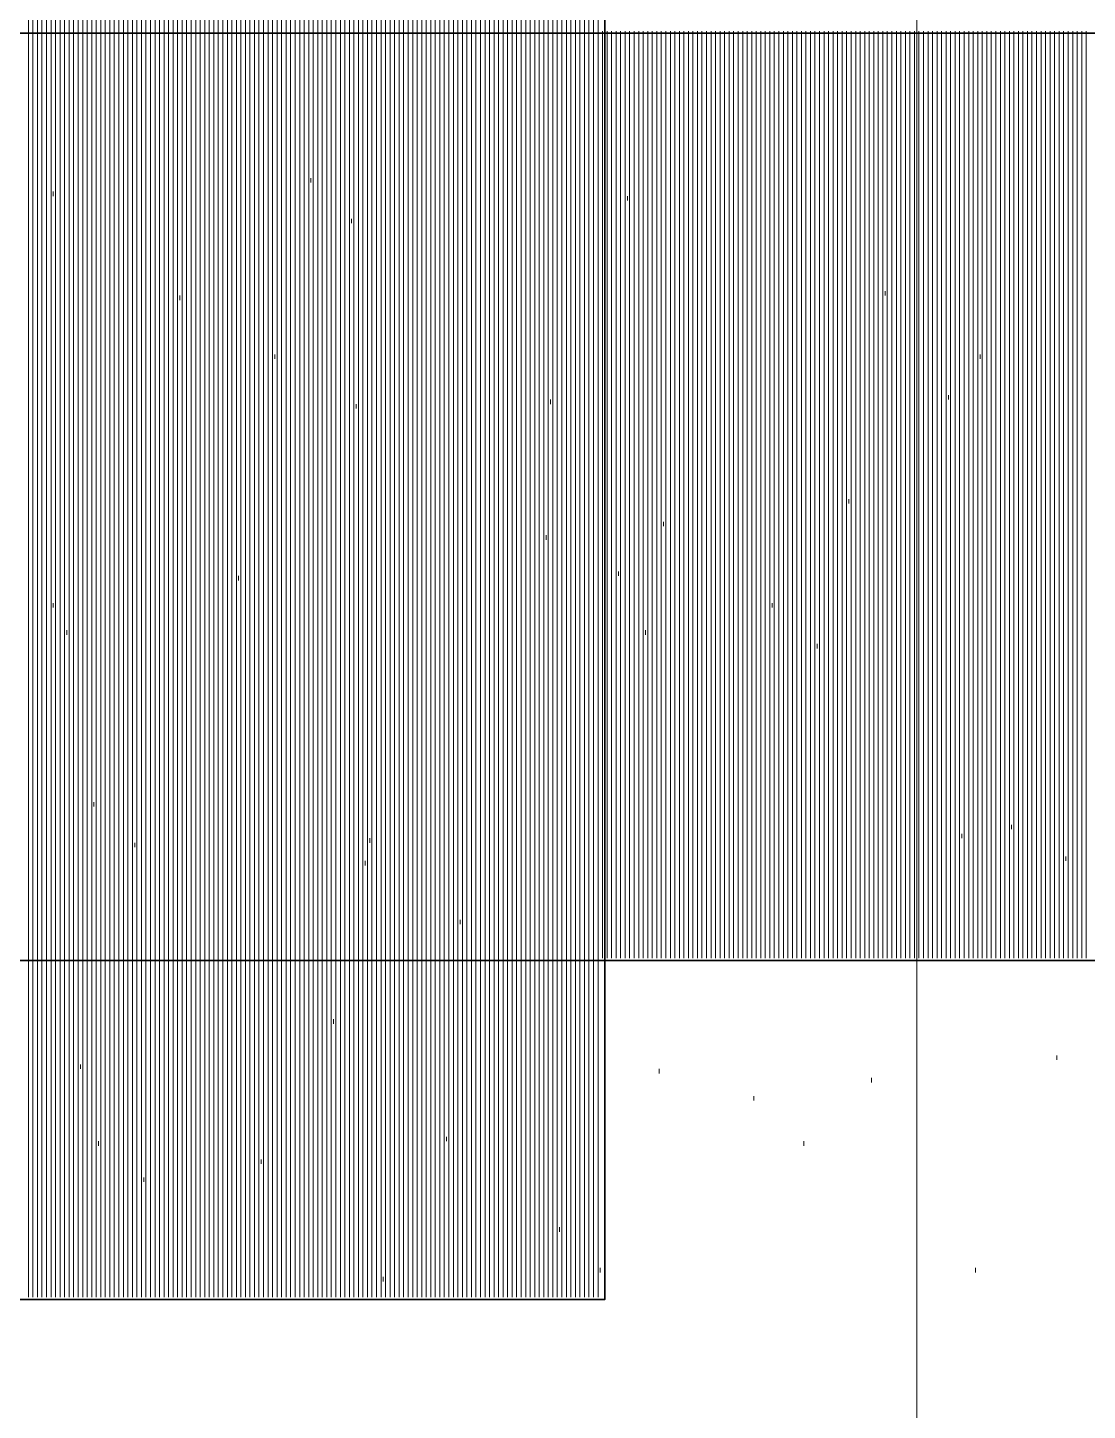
# Model space of a CAD drawing. Header units: inches. Extents: x 5 to 516, y -193 to 129.
# Drawn here: x 61.443 to 62.225, y -51.738 to -50.719 of the extents above; entities that cross this region are included whole.
import ezdxf

# ---------------------------------------------------------------- set-up
doc = ezdxf.new("R2010")
doc.units = ezdxf.units.IN
doc.header["$MEASUREMENT"] = 0
doc.layers.add('PDF4_Geometry', color=7, linetype='Continuous')

msp = doc.modelspace()

# ---------------------------------------------------------------- linework, layer by layer
at = {"layer": 'PDF4_Geometry', "lineweight": 15}
for points in [[(62.0987511, -54.9496512), (62.0987511, -46.9696506)], [(61.6520891, -50.8329788), (61.6520891, -50.829649)], [(61.4620866, -50.8429818), (61.4620866, -50.8396452)], [(61.8854197, -50.8463116), (61.8854197, -50.8429818)], [(61.6820844, -50.862981), (61.6820844, -50.8596444)], [(61.5554161, -50.9196488), (61.5554161, -50.9163121)], [(62.0754221, -50.9163121), (62.0754221, -50.9129823)], [(61.6254167, -50.9629837), (61.6254167, -50.9596471)], [(62.1454227, -50.9629837), (62.1454227, -50.9596471)], [(61.685421, -50.9996455), (61.685421, -50.9963157)], [(61.8287519, -50.9963157), (61.8287519, -50.9929791)], [(62.1220869, -50.9929791), (62.1220869, -50.9896493)], [(62.0487497, -51.069646), (62.0487497, -51.0663162)], [(61.9120852, -51.0863154), (61.9120852, -51.0829788)], [(61.8254221, -51.0963116), (61.8254221, -51.0929818)], [(61.8787533, -51.122984), (61.8787533, -51.1196474)], [(61.5987511, -51.1263138), (61.5987511, -51.122984)], [(61.4620866, -51.146313), (61.4620866, -51.1429832)], [(61.9920888, -51.146313), (61.9920888, -51.1429832)], [(61.4720828, -51.1663122), (61.4720828, -51.1629823)], [(61.8987525, -51.1663122), (61.8987525, -51.1629823)], [(62.0254207, -51.1763152), (62.0254207, -51.1729786)], [(61.4920888, -51.2929805), (61.4920888, -51.2896507)], [(62.1320831, -51.3163162), (62.1320831, -51.3129797)], [(62.1687516, -51.3096498), (62.1687516, -51.3063132)], [(61.5220842, -51.3229826), (61.5220842, -51.3196461)], [(61.6954172, -51.3196461), (61.6954172, -51.3163162)], [(61.6920874, -51.3363155), (61.6920874, -51.3329788)], [(62.20875, -51.3329788), (62.20875, -51.329649)], [(61.7620879, -51.3796504), (61.7620879, -51.3763138)], [(61.6687516, -51.4529807), (61.6687516, -51.449651)], [(62.2020837, -51.4796464), (62.2020837, -51.4763165)], [(61.4820858, -51.4863127), (61.4820858, -51.4829829)], [(61.9087555, -51.4896493), (61.9087555, -51.4863127)], [(62.0654191, -51.4963157), (62.0654191, -51.4929791)], [(61.978756, -51.5096485), (61.978756, -51.5063119)], [(61.7520849, -51.5396507), (61.7520849, -51.5363141)], [(61.4954185, -51.5429805), (61.4954185, -51.5396507)], [(62.0154178, -51.5429805), (62.0154178, -51.5396507)], [(61.6154205, -51.5563133), (61.6154205, -51.5529835)], [(61.5287505, -51.5696461), (61.5287505, -51.5663163)], [(61.8354183, -51.6063146), (61.8354183, -51.602978)], [(61.7054202, -51.6429832), (61.7054202, -51.6396466)], [(61.8654205, -51.6363168), (61.8654205, -51.6329802)], [(62.1420861, -51.6363168), (62.1420861, -51.6329802)]]:
    msp.add_lwpolyline(points, dxfattribs=at)
at = {"layer": 'PDF4_Geometry', "lineweight": 35}
msp.add_lwpolyline([(61.2854156, -51.5429843), (61.3454156, -51.469651), (61.3520822, -51.469651), (61.3520822, -51.6563176), (61.8687489, -51.6563176), (61.8687489, -49.9196508), (61.9820823, -49.9196508), (61.9820823, -50.1996508), (62.2354156, -50.1996508), (62.4920824, -49.6596508), (61.9820823, -49.6596508), (61.9820823, -49.8363175), (61.8687489, -49.8363175), (61.8687489, -49.6596508), (61.3254156, -49.6596508), (61.3254156, -50.1996508), (61.3187489, -50.1996508), (61.2854156, -50.1596508), (61.2520822, -50.1229842), (61.2154156, -50.0929842)], dxfattribs=at)
at = {"layer": 'PDF4_Geometry', "lineweight": 15}
for points in [[(61.4437489, -51.6546477), (61.4437489, -49.6579809), (61.4437489, -51.6546477)], [(61.4470855, -51.6546477), (61.4470855, -49.6579809), (61.4470855, -51.6546477)], [(61.4504221, -51.6546477), (61.4504221, -49.6579809), (61.4504221, -51.6546477)], [(61.4537519, -51.6546477), (61.4537519, -49.6579809), (61.4537519, -51.6546477)], [(61.4570885, -51.6546477), (61.4570885, -49.6579809), (61.4570885, -51.6546477)], [(61.4604183, -51.6546477), (61.4604183, -49.6579809), (61.4604183, -51.6546477)], [(61.4637549, -51.6546477), (61.4637549, -49.6579809), (61.4637549, -51.6546477)], [(61.4670847, -51.6546477), (61.4670847, -49.6579809), (61.4670847, -51.6546477)], [(61.4704213, -51.6546477), (61.4704213, -49.6579809), (61.4704213, -51.6546477)], [(61.4737511, -51.6546477), (61.4737511, -49.6579809), (61.4737511, -51.6546477)], [(61.4770877, -51.6546477), (61.4770877, -49.6579809), (61.4770877, -51.6546477)], [(61.4804175, -51.6546477), (61.4804175, -49.6579809), (61.4804175, -51.6546477)], [(61.4837541, -51.6546477), (61.4837541, -49.6579809), (61.4837541, -51.6546477)], [(61.4870839, -51.6546477), (61.4870839, -49.6579809), (61.4870839, -51.6546477)], [(61.4904205, -51.6546477), (61.4904205, -49.6579809), (61.4904205, -51.6546477)], [(61.4937503, -51.6546477), (61.4937503, -49.6579809), (61.4937503, -51.6546477)], [(61.4970869, -51.6546477), (61.4970869, -49.6579809), (61.4970869, -51.6546477)], [(61.5004167, -51.6546477), (61.5004167, -49.6579809), (61.5004167, -51.6546477)], [(61.5037532, -51.6546477), (61.5037532, -49.6579809), (61.5037532, -51.6546477)], [(61.5070898, -51.6546477), (61.5070898, -49.6579809), (61.5070898, -51.6546477)], [(61.5104196, -51.6546477), (61.5104196, -49.6579809), (61.5104196, -51.6546477)], [(61.5137495, -51.6546477), (61.5137495, -49.6579809), (61.5137495, -51.6546477)], [(61.517086, -51.6546477), (61.517086, -49.6579809), (61.517086, -51.6546477)], [(61.5204226, -51.6546477), (61.5204226, -49.6579809), (61.5204226, -51.6546477)], [(61.5237524, -51.6546477), (61.5237524, -49.6579809), (61.5237524, -51.6546477)], [(61.5270822, -51.6546477), (61.5270822, -49.6579809), (61.5270822, -51.6546477)], [(61.5304188, -51.6546477), (61.5304188, -49.6579809), (61.5304188, -51.6546477)], [(61.5337554, -51.6546477), (61.5337554, -49.6579809), (61.5337554, -51.6546477)], [(61.5370852, -51.6546477), (61.5370852, -49.6579809), (61.5370852, -51.6546477)], [(61.5404218, -51.6546477), (61.5404218, -49.6579809), (61.5404218, -51.6546477)], [(61.5437516, -51.6546477), (61.5437516, -49.6579809), (61.5437516, -51.6546477)], [(61.5470882, -51.6546477), (61.5470882, -49.6579809), (61.5470882, -51.6546477)], [(61.550418, -51.6546477), (61.550418, -49.6579809), (61.550418, -51.6546477)], [(61.5537546, -51.6546477), (61.5537546, -49.6579809), (61.5537546, -51.6546477)], [(61.5570844, -51.6546477), (61.5570844, -49.6579809), (61.5570844, -51.6546477)], [(61.560421, -51.6546477), (61.560421, -49.6579809), (61.560421, -51.6546477)], [(61.5637508, -51.6546477), (61.5637508, -49.6579809), (61.5637508, -51.6546477)], [(61.5670874, -51.6546477), (61.5670874, -49.6579809), (61.5670874, -51.6546477)], [(61.5704172, -51.6546477), (61.5704172, -49.6579809), (61.5704172, -51.6546477)], [(61.5737538, -51.6546477), (61.5737538, -49.6579809), (61.5737538, -51.6546477)], [(61.5770836, -51.6546477), (61.5770836, -49.6579809), (61.5770836, -51.6546477)], [(61.5804202, -51.6546477), (61.5804202, -49.6579809), (61.5804202, -51.6546477)], [(61.58375, -51.6546477), (61.58375, -49.6579809), (61.58375, -51.6546477)], [(61.5870866, -51.6546477), (61.5870866, -49.6579809), (61.5870866, -51.6546477)], [(61.5904232, -51.6546477), (61.5904232, -49.6579809), (61.5904232, -51.6546477)], [(61.593753, -51.6546477), (61.593753, -49.6579809), (61.593753, -51.6546477)], [(61.5970828, -51.6546477), (61.5970828, -49.6579809), (61.5970828, -51.6546477)], [(61.6004194, -51.6546477), (61.6004194, -49.6579809), (61.6004194, -51.6546477)], [(61.603756, -51.6546477), (61.603756, -49.6579809), (61.603756, -51.6546477)], [(61.6070858, -51.6546477), (61.6070858, -49.6579809), (61.6070858, -51.6546477)], [(61.6104156, -51.6546477), (61.6104156, -49.6579809), (61.6104156, -51.6546477)], [(61.6137522, -51.6546477), (61.6137522, -49.6579809), (61.6137522, -51.6546477)], [(61.6170888, -51.6546477), (61.6170888, -49.6579809), (61.6170888, -51.6546477)], [(61.6204186, -51.6546477), (61.6204186, -49.6579809), (61.6204186, -51.6546477)], [(61.6237552, -51.6546477), (61.6237552, -49.6579809), (61.6237552, -51.6546477)], [(61.627085, -51.6546477), (61.627085, -49.6579809), (61.627085, -51.6546477)], [(61.6304216, -51.6546477), (61.6304216, -49.6579809), (61.6304216, -51.6546477)], [(61.6337514, -51.6546477), (61.6337514, -49.6579809), (61.6337514, -51.6546477)], [(61.6370879, -51.6546477), (61.6370879, -49.6579809), (61.6370879, -51.6546477)], [(61.6404178, -51.6546477), (61.6404178, -49.6579809), (61.6404178, -51.6546477)], [(61.6437543, -51.6546477), (61.6437543, -49.6579809), (61.6437543, -51.6546477)], [(61.6470842, -51.6546477), (61.6470842, -49.6579809), (61.6470842, -51.6546477)], [(61.6504207, -51.6546477), (61.6504207, -49.6579809), (61.6504207, -51.6546477)], [(61.6537505, -51.6546477), (61.6537505, -49.6579809), (61.6537505, -51.6546477)], [(61.6570871, -51.6546477), (61.6570871, -49.6579809), (61.6570871, -51.6546477)], [(61.6604169, -51.6546477), (61.6604169, -49.6579809), (61.6604169, -51.6546477)], [(61.6637535, -51.6546477), (61.6637535, -49.6579809), (61.6637535, -51.6546477)], [(61.6670833, -51.6546477), (61.6670833, -49.6579809), (61.6670833, -51.6546477)], [(61.6704199, -51.6546477), (61.6704199, -49.6579809), (61.6704199, -51.6546477)], [(61.6737565, -51.6546477), (61.6737565, -49.6579809), (61.6737565, -51.6546477)], [(61.6770863, -51.6546477), (61.6770863, -49.6579809), (61.6770863, -51.6546477)], [(61.6804161, -51.6546477), (61.6804161, -49.6579809), (61.6804161, -51.6546477)], [(61.6837527, -51.6546477), (61.6837527, -49.6579809), (61.6837527, -51.6546477)], [(61.6870893, -51.6546477), (61.6870893, -49.6579809), (61.6870893, -51.6546477)], [(61.6904191, -51.6546477), (61.6904191, -49.6579809), (61.6904191, -51.6546477)], [(61.6937489, -51.6546477), (61.6937489, -49.6579809), (61.6937489, -51.6546477)], [(61.6970855, -51.6546477), (61.6970855, -49.6579809), (61.6970855, -51.6546477)], [(61.7004221, -51.6546477), (61.7004221, -49.6579809), (61.7004221, -51.6546477)], [(61.7037519, -51.6546477), (61.7037519, -49.6579809), (61.7037519, -51.6546477)], [(61.7070885, -51.6546477), (61.7070885, -49.6579809), (61.7070885, -51.6546477)], [(61.7104183, -51.6546477), (61.7104183, -49.6579809), (61.7104183, -51.6546477)], [(61.7137549, -51.6546477), (61.7137549, -49.6579809), (61.7137549, -51.6546477)], [(61.7170847, -51.6546477), (61.7170847, -49.6579809), (61.7170847, -51.6546477)], [(61.7204213, -51.6546477), (61.7204213, -49.6579809), (61.7204213, -51.6546477)], [(61.7237511, -51.6546477), (61.7237511, -49.6579809), (61.7237511, -51.6546477)], [(61.7270877, -51.6546477), (61.7270877, -49.6579809), (61.7270877, -51.6546477)], [(61.7304175, -51.6546477), (61.7304175, -49.6579809), (61.7304175, -51.6546477)], [(61.7337541, -51.6546477), (61.7337541, -49.6579809), (61.7337541, -51.6546477)], [(61.7370839, -51.6546477), (61.7370839, -49.6579809), (61.7370839, -51.6546477)], [(61.7404205, -51.6546477), (61.7404205, -49.6579809), (61.7404205, -51.6546477)], [(61.7437503, -51.6546477), (61.7437503, -49.6579809), (61.7437503, -51.6546477)], [(61.7470869, -51.6546477), (61.7470869, -49.6579809), (61.7470869, -51.6546477)], [(61.7504167, -51.6546477), (61.7504167, -49.6579809), (61.7504167, -51.6546477)], [(61.7537533, -51.6546477), (61.7537533, -49.6579809), (61.7537533, -51.6546477)], [(61.7570899, -51.6546477), (61.7570899, -49.6579809), (61.7570899, -51.6546477)], [(61.7604197, -51.6546477), (61.7604197, -49.6579809), (61.7604197, -51.6546477)], [(61.7637495, -51.6546477), (61.7637495, -49.6579809), (61.7637495, -51.6546477)], [(61.7670861, -51.6546477), (61.7670861, -49.6579809), (61.7670861, -51.6546477)], [(61.7704226, -51.6546477), (61.7704226, -49.6579809), (61.7704226, -51.6546477)], [(61.7737525, -51.6546477), (61.7737525, -49.6579809), (61.7737525, -51.6546477)], [(61.7770823, -51.6546477), (61.7770823, -49.6579809), (61.7770823, -51.6546477)], [(61.7804189, -51.6546477), (61.7804189, -49.6579809), (61.7804189, -51.6546477)], [(61.7837554, -51.6546477), (61.7837554, -49.6579809), (61.7837554, -51.6546477)], [(61.7870852, -51.6546477), (61.7870852, -49.6579809), (61.7870852, -51.6546477)], [(61.7904218, -51.6546477), (61.7904218, -49.6579809), (61.7904218, -51.6546477)], [(61.7937516, -51.6546477), (61.7937516, -49.6579809), (61.7937516, -51.6546477)], [(61.7970882, -51.6546477), (61.7970882, -49.6579809), (61.7970882, -51.6546477)], [(61.800418, -51.6546477), (61.800418, -49.6579809), (61.800418, -51.6546477)], [(61.8037546, -51.6546477), (61.8037546, -49.6579809), (61.8037546, -51.6546477)], [(61.8070844, -51.6546477), (61.8070844, -49.6579809), (61.8070844, -51.6546477)], [(61.810421, -51.6546477), (61.810421, -49.6579809), (61.810421, -51.6546477)], [(61.8137508, -51.6546477), (61.8137508, -49.6579809), (61.8137508, -51.6546477)], [(61.8170874, -51.6546477), (61.8170874, -49.6579809), (61.8170874, -51.6546477)], [(61.8204172, -51.6546477), (61.8204172, -49.6579809), (61.8204172, -51.6546477)], [(61.8237538, -51.6546477), (61.8237538, -49.6579809), (61.8237538, -51.6546477)], [(61.8270836, -51.6546477), (61.8270836, -49.6579809), (61.8270836, -51.6546477)], [(61.8304202, -51.6546477), (61.8304202, -49.6579809), (61.8304202, -51.6546477)], [(61.83375, -51.6546477), (61.83375, -49.6579809), (61.83375, -51.6546477)], [(61.8370866, -51.6546477), (61.8370866, -49.6579809), (61.8370866, -51.6546477)], [(61.8404232, -51.6546477), (61.8404232, -49.6579809), (61.8404232, -51.6546477)], [(61.843753, -51.6546477), (61.843753, -49.6579809), (61.843753, -51.6546477)], [(61.8470828, -51.6546477), (61.8470828, -49.6579809), (61.8470828, -51.6546477)], [(61.8504194, -51.6546477), (61.8504194, -49.6579809), (61.8504194, -51.6546477)], [(61.853756, -51.6546477), (61.853756, -49.6579809), (61.853756, -51.6546477)], [(61.8570858, -51.6546477), (61.8570858, -49.6579809), (61.8570858, -51.6546477)], [(61.8604156, -51.6546477), (61.8604156, -49.6579809), (61.8604156, -51.6546477)], [(61.8637522, -51.6546477), (61.8637522, -49.6579809), (61.8637522, -51.6546477)], [(61.4437489, -51.4046477), (61.4437489, -50.7213143), (61.4437489, -51.4046477)], [(61.4470855, -51.4046477), (61.4470855, -50.7213143), (61.4470855, -51.4046477)], [(61.4504221, -51.4046477), (61.4504221, -50.7213143), (61.4504221, -51.4046477)], [(61.4537519, -51.4046477), (61.4537519, -50.7213143), (61.4537519, -51.4046477)], [(61.4570885, -51.4046477), (61.4570885, -50.7213143), (61.4570885, -51.4046477)], [(61.4604183, -51.4046477), (61.4604183, -50.7213143), (61.4604183, -51.4046477)], [(61.4637549, -51.4046477), (61.4637549, -50.7213143), (61.4637549, -51.4046477)], [(61.4670847, -51.4046477), (61.4670847, -50.7213143), (61.4670847, -51.4046477)], [(61.4704213, -51.4046477), (61.4704213, -50.7213143), (61.4704213, -51.4046477)], [(61.4737511, -51.4046477), (61.4737511, -50.7213143), (61.4737511, -51.4046477)], [(61.4770877, -51.4046477), (61.4770877, -50.7213143), (61.4770877, -51.4046477)], [(61.4804175, -51.4046477), (61.4804175, -50.7213143), (61.4804175, -51.4046477)], [(61.4837541, -51.4046477), (61.4837541, -50.7213143), (61.4837541, -51.4046477)], [(61.4870839, -51.4046477), (61.4870839, -50.7213143), (61.4870839, -51.4046477)], [(61.4904205, -51.4046477), (61.4904205, -50.7213143), (61.4904205, -51.4046477)], [(61.4937503, -51.4046477), (61.4937503, -50.7213143), (61.4937503, -51.4046477)], [(61.4970869, -51.4046477), (61.4970869, -50.7213143), (61.4970869, -51.4046477)], [(61.5004167, -51.4046477), (61.5004167, -50.7213143), (61.5004167, -51.4046477)], [(61.5037532, -51.4046477), (61.5037532, -50.7213143), (61.5037532, -51.4046477)], [(61.5070898, -51.4046477), (61.5070898, -50.7213143), (61.5070898, -51.4046477)], [(61.5104196, -51.4046477), (61.5104196, -50.7213143), (61.5104196, -51.4046477)], [(61.5137495, -51.4046477), (61.5137495, -50.7213143), (61.5137495, -51.4046477)], [(61.517086, -51.4046477), (61.517086, -50.7213143), (61.517086, -51.4046477)], [(61.5204226, -51.4046477), (61.5204226, -50.7213143), (61.5204226, -51.4046477)], [(61.5237524, -51.4046477), (61.5237524, -50.7213143), (61.5237524, -51.4046477)], [(61.5270822, -51.4046477), (61.5270822, -50.7213143), (61.5270822, -51.4046477)], [(61.5304188, -51.4046477), (61.5304188, -50.7213143), (61.5304188, -51.4046477)], [(61.5337554, -51.4046477), (61.5337554, -50.7213143), (61.5337554, -51.4046477)], [(61.5370852, -51.4046477), (61.5370852, -50.7213143), (61.5370852, -51.4046477)], [(61.5404218, -51.4046477), (61.5404218, -50.7213143), (61.5404218, -51.4046477)], [(61.5437516, -51.4046477), (61.5437516, -50.7213143), (61.5437516, -51.4046477)], [(61.5470882, -51.4046477), (61.5470882, -50.7213143), (61.5470882, -51.4046477)], [(61.550418, -51.4046477), (61.550418, -50.7213143), (61.550418, -51.4046477)], [(61.5537546, -51.4046477), (61.5537546, -50.7213143), (61.5537546, -51.4046477)], [(61.5570844, -51.4046477), (61.5570844, -50.7213143), (61.5570844, -51.4046477)], [(61.560421, -51.4046477), (61.560421, -50.7213143), (61.560421, -51.4046477)], [(61.5637508, -51.4046477), (61.5637508, -50.7213143), (61.5637508, -51.4046477)], [(61.5670874, -51.4046477), (61.5670874, -50.7213143), (61.5670874, -51.4046477)], [(61.5704172, -51.4046477), (61.5704172, -50.7213143), (61.5704172, -51.4046477)], [(61.5737538, -51.4046477), (61.5737538, -50.7213143), (61.5737538, -51.4046477)], [(61.5770836, -51.4046477), (61.5770836, -50.7213143), (61.5770836, -51.4046477)], [(61.5804202, -51.4046477), (61.5804202, -50.7213143), (61.5804202, -51.4046477)], [(61.58375, -51.4046477), (61.58375, -50.7213143), (61.58375, -51.4046477)], [(61.5870866, -51.4046477), (61.5870866, -50.7213143), (61.5870866, -51.4046477)], [(61.5904232, -51.4046477), (61.5904232, -50.7213143), (61.5904232, -51.4046477)], [(61.593753, -51.4046477), (61.593753, -50.7213143), (61.593753, -51.4046477)], [(61.5970828, -51.4046477), (61.5970828, -50.7213143), (61.5970828, -51.4046477)], [(61.6004194, -51.4046477), (61.6004194, -50.7213143), (61.6004194, -51.4046477)], [(61.603756, -51.4046477), (61.603756, -50.7213143), (61.603756, -51.4046477)], [(61.6070858, -51.4046477), (61.6070858, -50.7213143), (61.6070858, -51.4046477)], [(61.6104156, -51.4046477), (61.6104156, -50.7213143), (61.6104156, -51.4046477)], [(61.6137522, -51.4046477), (61.6137522, -50.7213143), (61.6137522, -51.4046477)], [(61.6170888, -51.4046477), (61.6170888, -50.7213143), (61.6170888, -51.4046477)], [(61.6204186, -51.4046477), (61.6204186, -50.7213143), (61.6204186, -51.4046477)], [(61.6237552, -51.4046477), (61.6237552, -50.7213143), (61.6237552, -51.4046477)], [(61.627085, -51.4046477), (61.627085, -50.7213143), (61.627085, -51.4046477)], [(61.6304216, -51.4046477), (61.6304216, -50.7213143), (61.6304216, -51.4046477)], [(61.6337514, -51.4046477), (61.6337514, -50.7213143), (61.6337514, -51.4046477)], [(61.6370879, -51.4046477), (61.6370879, -50.7213143), (61.6370879, -51.4046477)], [(61.6404178, -51.4046477), (61.6404178, -50.7213143), (61.6404178, -51.4046477)], [(61.6437543, -51.4046477), (61.6437543, -50.7213143), (61.6437543, -51.4046477)], [(61.6470842, -51.4046477), (61.6470842, -50.7213143), (61.6470842, -51.4046477)], [(61.6504207, -51.4046477), (61.6504207, -50.7213143), (61.6504207, -51.4046477)], [(61.6537505, -51.4046477), (61.6537505, -50.7213143), (61.6537505, -51.4046477)], [(61.6570871, -51.4046477), (61.6570871, -50.7213143), (61.6570871, -51.4046477)], [(61.6604169, -51.4046477), (61.6604169, -50.7213143), (61.6604169, -51.4046477)], [(61.6637535, -51.4046477), (61.6637535, -50.7213143), (61.6637535, -51.4046477)], [(61.6670833, -51.4046477), (61.6670833, -50.7213143), (61.6670833, -51.4046477)], [(61.6704199, -51.4046477), (61.6704199, -50.7213143), (61.6704199, -51.4046477)], [(61.6737565, -51.4046477), (61.6737565, -50.7213143), (61.6737565, -51.4046477)], [(61.6770863, -51.4046477), (61.6770863, -50.7213143), (61.6770863, -51.4046477)], [(61.6804161, -51.4046477), (61.6804161, -50.7213143), (61.6804161, -51.4046477)], [(61.6837527, -51.4046477), (61.6837527, -50.7213143), (61.6837527, -51.4046477)], [(61.6870893, -51.4046477), (61.6870893, -50.7213143), (61.6870893, -51.4046477)], [(61.6904191, -51.4046477), (61.6904191, -50.7213143), (61.6904191, -51.4046477)], [(61.6937489, -51.4046477), (61.6937489, -50.7213143), (61.6937489, -51.4046477)], [(61.6970855, -51.4046477), (61.6970855, -50.7213143), (61.6970855, -51.4046477)], [(61.7004221, -51.4046477), (61.7004221, -50.7213143), (61.7004221, -51.4046477)], [(61.7037519, -51.4046477), (61.7037519, -50.7213143), (61.7037519, -51.4046477)], [(61.7070885, -51.4046477), (61.7070885, -50.7213143), (61.7070885, -51.4046477)], [(61.7104183, -51.4046477), (61.7104183, -50.7213143), (61.7104183, -51.4046477)], [(61.7137549, -51.4046477), (61.7137549, -50.7213143), (61.7137549, -51.4046477)], [(61.7170847, -51.4046477), (61.7170847, -50.7213143), (61.7170847, -51.4046477)], [(61.7204213, -51.4046477), (61.7204213, -50.7213143), (61.7204213, -51.4046477)], [(61.7237511, -51.4046477), (61.7237511, -50.7213143), (61.7237511, -51.4046477)], [(61.7270877, -51.4046477), (61.7270877, -50.7213143), (61.7270877, -51.4046477)], [(61.7304175, -51.4046477), (61.7304175, -50.7213143), (61.7304175, -51.4046477)], [(61.7337541, -51.4046477), (61.7337541, -50.7213143), (61.7337541, -51.4046477)], [(61.7370839, -51.4046477), (61.7370839, -50.7213143), (61.7370839, -51.4046477)], [(61.7404205, -51.4046477), (61.7404205, -50.7213143), (61.7404205, -51.4046477)], [(61.7437503, -51.4046477), (61.7437503, -50.7213143), (61.7437503, -51.4046477)], [(61.7470869, -51.4046477), (61.7470869, -50.7213143), (61.7470869, -51.4046477)], [(61.7504167, -51.4046477), (61.7504167, -50.7213143), (61.7504167, -51.4046477)], [(61.7537533, -51.4046477), (61.7537533, -50.7213143), (61.7537533, -51.4046477)], [(61.7570899, -51.4046477), (61.7570899, -50.7213143), (61.7570899, -51.4046477)], [(61.7604197, -51.4046477), (61.7604197, -50.7213143), (61.7604197, -51.4046477)], [(61.7637495, -51.4046477), (61.7637495, -50.7213143), (61.7637495, -51.4046477)], [(61.7670861, -51.4046477), (61.7670861, -50.7213143), (61.7670861, -51.4046477)], [(61.7704226, -51.4046477), (61.7704226, -50.7213143), (61.7704226, -51.4046477)], [(61.7737525, -51.4046477), (61.7737525, -50.7213143), (61.7737525, -51.4046477)], [(61.7770823, -51.4046477), (61.7770823, -50.7213143), (61.7770823, -51.4046477)], [(61.7804189, -51.4046477), (61.7804189, -50.7213143), (61.7804189, -51.4046477)], [(61.7837554, -51.4046477), (61.7837554, -50.7213143), (61.7837554, -51.4046477)], [(61.7870852, -51.4046477), (61.7870852, -50.7213143), (61.7870852, -51.4046477)], [(61.7904218, -51.4046477), (61.7904218, -50.7213143), (61.7904218, -51.4046477)], [(61.7937516, -51.4046477), (61.7937516, -50.7213143), (61.7937516, -51.4046477)], [(61.7970882, -51.4046477), (61.7970882, -50.7213143), (61.7970882, -51.4046477)], [(61.800418, -51.4046477), (61.800418, -50.7213143), (61.800418, -51.4046477)], [(61.8037546, -51.4046477), (61.8037546, -50.7213143), (61.8037546, -51.4046477)], [(61.8070844, -51.4046477), (61.8070844, -50.7213143), (61.8070844, -51.4046477)], [(61.810421, -51.4046477), (61.810421, -50.7213143), (61.810421, -51.4046477)], [(61.8137508, -51.4046477), (61.8137508, -50.7213143), (61.8137508, -51.4046477)], [(61.8170874, -51.4046477), (61.8170874, -50.7213143), (61.8170874, -51.4046477)], [(61.8204172, -51.4046477), (61.8204172, -50.7213143), (61.8204172, -51.4046477)], [(61.8237538, -51.4046477), (61.8237538, -50.7213143), (61.8237538, -51.4046477)], [(61.8270836, -51.4046477), (61.8270836, -50.7213143), (61.8270836, -51.4046477)], [(61.8304202, -51.4046477), (61.8304202, -50.7213143), (61.8304202, -51.4046477)], [(61.83375, -51.4046477), (61.83375, -50.7213143), (61.83375, -51.4046477)], [(61.8370866, -51.4046477), (61.8370866, -50.7213143), (61.8370866, -51.4046477)], [(61.8404232, -51.4046477), (61.8404232, -50.7213143), (61.8404232, -51.4046477)], [(61.843753, -51.4046477), (61.843753, -50.7213143), (61.843753, -51.4046477)], [(61.8470828, -51.4046477), (61.8470828, -50.7213143), (61.8470828, -51.4046477)], [(61.8504194, -51.4046477), (61.8504194, -50.7213143), (61.8504194, -51.4046477)], [(61.853756, -51.4046477), (61.853756, -50.7213143), (61.853756, -51.4046477)], [(61.8570858, -51.4046477), (61.8570858, -50.7213143), (61.8570858, -51.4046477)], [(61.8604156, -51.4046477), (61.8604156, -50.7213143), (61.8604156, -51.4046477)], [(61.8637522, -51.4046477), (61.8637522, -50.7213143), (61.8637522, -51.4046477)], [(61.8670888, -51.4046477), (61.8670888, -50.7213143), (61.8670888, -51.4046477)], [(61.8704186, -51.4046477), (61.8704186, -50.7213143), (61.8704186, -51.4046477)], [(61.8737552, -51.4046477), (61.8737552, -50.7213143), (61.8737552, -51.4046477)], [(61.877085, -51.4046477), (61.877085, -50.7213143), (61.877085, -51.4046477)], [(61.8804216, -51.4046477), (61.8804216, -50.7213143), (61.8804216, -51.4046477)], [(61.8837514, -51.4046477), (61.8837514, -50.7213143), (61.8837514, -51.4046477)], [(61.887088, -51.4046477), (61.887088, -50.7213143), (61.887088, -51.4046477)], [(61.8904178, -51.4046477), (61.8904178, -50.7213143), (61.8904178, -51.4046477)], [(61.8937544, -51.4046477), (61.8937544, -50.7213143), (61.8937544, -51.4046477)], [(61.8970842, -51.4046477), (61.8970842, -50.7213143), (61.8970842, -51.4046477)], [(61.9004208, -51.4046477), (61.9004208, -50.7213143), (61.9004208, -51.4046477)], [(61.9037506, -51.4046477), (61.9037506, -50.7213143), (61.9037506, -51.4046477)], [(61.9070872, -51.4046477), (61.9070872, -50.7213143), (61.9070872, -51.4046477)], [(61.910417, -51.4046477), (61.910417, -50.7213143), (61.910417, -51.4046477)], [(61.9137536, -51.4046477), (61.9137536, -50.7213143), (61.9137536, -51.4046477)], [(61.9170834, -51.4046477), (61.9170834, -50.7213143), (61.9170834, -51.4046477)], [(61.9204199, -51.4046477), (61.9204199, -50.7213143), (61.9204199, -51.4046477)], [(61.9237565, -51.4046477), (61.9237565, -50.7213143), (61.9237565, -51.4046477)], [(61.9270863, -51.4046477), (61.9270863, -50.7213143), (61.9270863, -51.4046477)], [(61.9304162, -51.4046477), (61.9304162, -50.7213143), (61.9304162, -51.4046477)], [(61.9337527, -51.4046477), (61.9337527, -50.7213143), (61.9337527, -51.4046477)], [(61.9370893, -51.4046477), (61.9370893, -50.7213143), (61.9370893, -51.4046477)], [(61.9404191, -51.4046477), (61.9404191, -50.7213143), (61.9404191, -51.4046477)], [(61.9437489, -51.4046477), (61.9437489, -50.7213143), (61.9437489, -51.4046477)], [(61.9470855, -51.4046477), (61.9470855, -50.7213143), (61.9470855, -51.4046477)], [(61.9504221, -51.4046477), (61.9504221, -50.7213143), (61.9504221, -51.4046477)], [(61.9537519, -51.4046477), (61.9537519, -50.7213143), (61.9537519, -51.4046477)], [(61.9570885, -51.4046477), (61.9570885, -50.7213143), (61.9570885, -51.4046477)], [(61.9604183, -51.4046477), (61.9604183, -50.7213143), (61.9604183, -51.4046477)], [(61.9637549, -51.4046477), (61.9637549, -50.7213143), (61.9637549, -51.4046477)], [(61.9670847, -51.4046477), (61.9670847, -50.7213143), (61.9670847, -51.4046477)], [(61.9704213, -51.4046477), (61.9704213, -50.7213143), (61.9704213, -51.4046477)], [(61.9737511, -51.4046477), (61.9737511, -50.7213143), (61.9737511, -51.4046477)], [(61.9770877, -51.4046477), (61.9770877, -50.7213143), (61.9770877, -51.4046477)], [(61.9804175, -51.4046477), (61.9804175, -50.7213143), (61.9804175, -51.4046477)], [(61.9837541, -51.4046477), (61.9837541, -50.7213143), (61.9837541, -51.4046477)], [(61.9870839, -51.4046477), (61.9870839, -50.7213143), (61.9870839, -51.4046477)], [(61.9904205, -51.4046477), (61.9904205, -50.7213143), (61.9904205, -51.4046477)], [(61.9937503, -51.4046477), (61.9937503, -50.7213143), (61.9937503, -51.4046477)], [(61.9970869, -51.4046477), (61.9970869, -50.7213143), (61.9970869, -51.4046477)], [(62.0004167, -51.4046477), (62.0004167, -50.7213143), (62.0004167, -51.4046477)], [(62.0037533, -51.4046477), (62.0037533, -50.7213143), (62.0037533, -51.4046477)], [(62.0070899, -51.4046477), (62.0070899, -50.7213143), (62.0070899, -51.4046477)], [(62.0104197, -51.4046477), (62.0104197, -50.7213143), (62.0104197, -51.4046477)], [(62.0137495, -51.4046477), (62.0137495, -50.7213143), (62.0137495, -51.4046477)], [(62.0170861, -51.4046477), (62.0170861, -50.7213143), (62.0170861, -51.4046477)], [(62.0204227, -51.4046477), (62.0204227, -50.7213143), (62.0204227, -51.4046477)], [(62.0237525, -51.4046477), (62.0237525, -50.7213143), (62.0237525, -51.4046477)], [(62.0270823, -51.4046477), (62.0270823, -50.7213143), (62.0270823, -51.4046477)], [(62.0304189, -51.4046477), (62.0304189, -50.7213143), (62.0304189, -51.4046477)], [(62.0337555, -51.4046477), (62.0337555, -50.7213143), (62.0337555, -51.4046477)], [(62.0370853, -51.4046477), (62.0370853, -50.7213143), (62.0370853, -51.4046477)], [(62.0404219, -51.4046477), (62.0404219, -50.7213143), (62.0404219, -51.4046477)], [(62.0437517, -51.4046477), (62.0437517, -50.7213143), (62.0437517, -51.4046477)], [(62.0470883, -51.4046477), (62.0470883, -50.7213143), (62.0470883, -51.4046477)], [(62.0504181, -51.4046477), (62.0504181, -50.7213143), (62.0504181, -51.4046477)], [(62.0537546, -51.4046477), (62.0537546, -50.7213143), (62.0537546, -51.4046477)], [(62.0570845, -51.4046477), (62.0570845, -50.7213143), (62.0570845, -51.4046477)], [(62.060421, -51.4046477), (62.060421, -50.7213143), (62.060421, -51.4046477)], [(62.0637509, -51.4046477), (62.0637509, -50.7213143), (62.0637509, -51.4046477)], [(62.0670874, -51.4046477), (62.0670874, -50.7213143), (62.0670874, -51.4046477)], [(62.0704172, -51.4046477), (62.0704172, -50.7213143), (62.0704172, -51.4046477)], [(62.0737538, -51.4046477), (62.0737538, -50.7213143), (62.0737538, -51.4046477)], [(62.0770836, -51.4046477), (62.0770836, -50.7213143), (62.0770836, -51.4046477)], [(62.0804202, -51.4046477), (62.0804202, -50.7213143), (62.0804202, -51.4046477)], [(62.08375, -51.4046477), (62.08375, -50.7213143), (62.08375, -51.4046477)], [(62.0870866, -51.4046477), (62.0870866, -50.7213143), (62.0870866, -51.4046477)], [(62.0904232, -51.4046477), (62.0904232, -50.7213143), (62.0904232, -51.4046477)], [(62.093753, -51.4046477), (62.093753, -50.7213143), (62.093753, -51.4046477)], [(62.0970828, -51.4046477), (62.0970828, -50.7213143), (62.0970828, -51.4046477)], [(62.1004194, -51.4046477), (62.1004194, -50.7213143), (62.1004194, -51.4046477)], [(62.103756, -51.4046477), (62.103756, -50.7213143), (62.103756, -51.4046477)], [(62.1070858, -51.4046477), (62.1070858, -50.7213143), (62.1070858, -51.4046477)], [(62.1104156, -51.4046477), (62.1104156, -50.7213143), (62.1104156, -51.4046477)], [(62.1137522, -51.4046477), (62.1137522, -50.7213143), (62.1137522, -51.4046477)], [(62.1170888, -51.4046477), (62.1170888, -50.7213143), (62.1170888, -51.4046477)], [(62.1204186, -51.4046477), (62.1204186, -50.7213143), (62.1204186, -51.4046477)], [(62.1237552, -51.4046477), (62.1237552, -50.7213143), (62.1237552, -51.4046477)], [(62.127085, -51.4046477), (62.127085, -50.7213143), (62.127085, -51.4046477)], [(62.1304216, -51.4046477), (62.1304216, -50.7213143), (62.1304216, -51.4046477)], [(62.1337514, -51.4046477), (62.1337514, -50.7213143), (62.1337514, -51.4046477)], [(62.137088, -51.4046477), (62.137088, -50.7213143), (62.137088, -51.4046477)], [(62.1404178, -51.4046477), (62.1404178, -50.7213143), (62.1404178, -51.4046477)], [(62.1437544, -51.4046477), (62.1437544, -50.7213143), (62.1437544, -51.4046477)], [(62.1470842, -51.4046477), (62.1470842, -50.7213143), (62.1470842, -51.4046477)], [(62.1504208, -51.4046477), (62.1504208, -50.7213143), (62.1504208, -51.4046477)], [(62.1537506, -51.4046477), (62.1537506, -50.7213143), (62.1537506, -51.4046477)], [(62.1570872, -51.4046477), (62.1570872, -50.7213143), (62.1570872, -51.4046477)], [(62.160417, -51.4046477), (62.160417, -50.7213143), (62.160417, -51.4046477)], [(62.1637536, -51.4046477), (62.1637536, -50.7213143), (62.1637536, -51.4046477)], [(62.1670834, -51.4046477), (62.1670834, -50.7213143), (62.1670834, -51.4046477)], [(62.17042, -51.4046477), (62.17042, -50.7213143), (62.17042, -51.4046477)], [(62.1737566, -51.4046477), (62.1737566, -50.7213143), (62.1737566, -51.4046477)], [(62.1770864, -51.4046477), (62.1770864, -50.7213143), (62.1770864, -51.4046477)], [(62.1804162, -51.4046477), (62.1804162, -50.7213143), (62.1804162, -51.4046477)], [(62.1837528, -51.4046477), (62.1837528, -50.7213143), (62.1837528, -51.4046477)], [(62.1870893, -51.4046477), (62.1870893, -50.7213143), (62.1870893, -51.4046477)], [(62.1904192, -51.4046477), (62.1904192, -50.7213143), (62.1904192, -51.4046477)], [(62.193749, -51.4046477), (62.193749, -50.7213143), (62.193749, -51.4046477)], [(62.1970856, -51.4046477), (62.1970856, -50.7213143), (62.1970856, -51.4046477)], [(62.2004221, -51.4046477), (62.2004221, -50.7213143), (62.2004221, -51.4046477)], [(62.2037519, -51.4046477), (62.2037519, -50.7213143), (62.2037519, -51.4046477)], [(62.2070885, -51.4046477), (62.2070885, -50.7213143), (62.2070885, -51.4046477)], [(62.2104183, -51.4046477), (62.2104183, -50.7213143), (62.2104183, -51.4046477)], [(62.2137549, -51.4046477), (62.2137549, -50.7213143), (62.2137549, -51.4046477)], [(62.2170847, -51.4046477), (62.2170847, -50.7213143), (62.2170847, -51.4046477)], [(62.2204213, -51.4046477), (62.2204213, -50.7213143), (62.2204213, -51.4046477)], [(62.2237511, -51.4046477), (62.2237511, -50.7213143), (62.2237511, -51.4046477)]]:
    msp.add_lwpolyline(points, close=True, dxfattribs=at)
at = {"layer": 'PDF4_Geometry', "lineweight": 35}
msp.add_lwpolyline([(47.9154207, -51.4063133), (47.9154207, -50.7229799), (63.6520892, -50.7229799), (63.6520892, -51.4063133)], close=True, dxfattribs=at)

doc.saveas('drawing.dxf')
